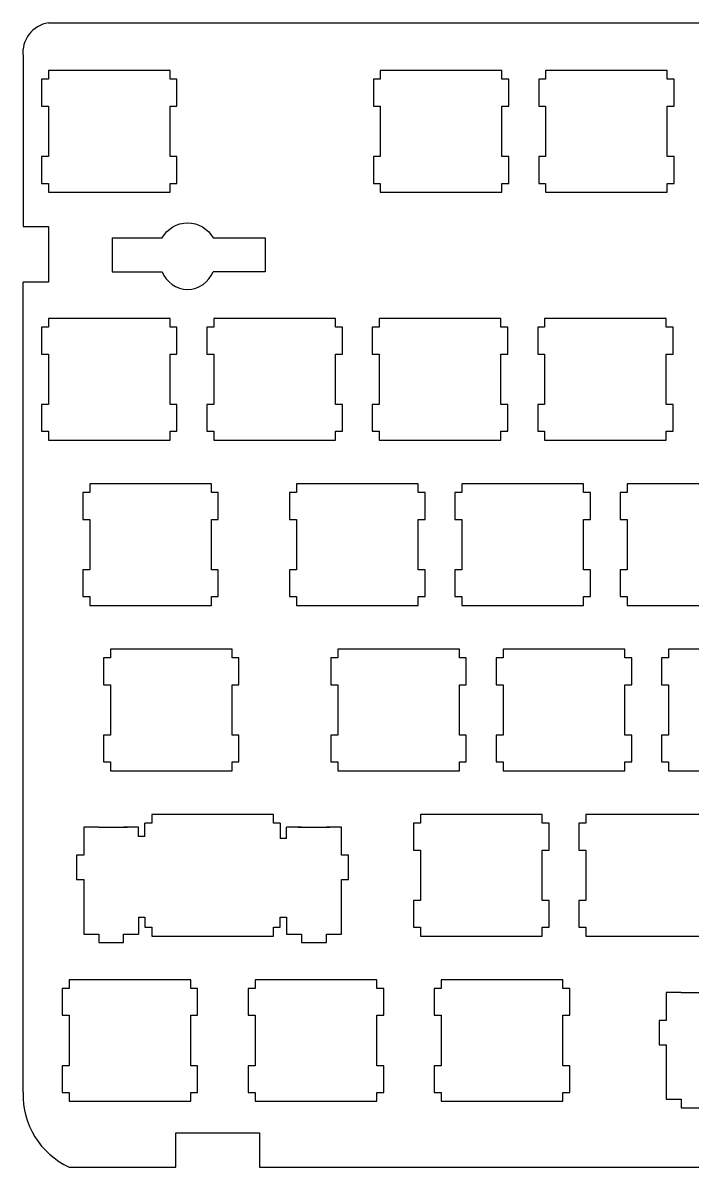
# Model space of a CAD drawing. Extents: x 5 to 378, y 165 to 379.
# Drawn here: x 4.5 to 81.6, y 164.7 to 296.6 of the extents above; entities that cross this region are included whole.
import ezdxf

# ---------------------------------------------------------------- set-up
doc = ezdxf.new("R2010")
doc.units = 0
doc.header["$MEASUREMENT"] = 0

msp = doc.modelspace()

# ---------------------------------------------------------------- linework, layer by layer
at = {"color": 0}
for p, q in [((7.49, 296.61), (373.91, 296.61)), ((7.49, 290.11), (6.69, 290.11)), ((6.69, 290.11), (6.69, 287.01)), ((7.49, 290.11), (6.69, 290.11)), ((6.69, 290.11), (6.69, 287.01)), ((7.49, 291.11), (7.49, 290.11)), ((21.49, 291.11), (7.49, 291.11)), ((7.49, 291.11), (7.49, 290.11)), ((21.49, 291.11), (7.49, 291.11)), ((21.49, 290.11), (21.49, 291.11)), ((21.49, 290.11), (21.49, 291.11)), ((22.29, 290.11), (21.49, 290.11)), ((22.29, 290.11), (21.49, 290.11)), ((22.29, 287.01), (22.29, 290.11)), ((22.29, 287.01), (22.29, 290.11)), ((45.71, 290.11), (44.92, 290.11)), ((44.92, 290.11), (44.92, 287.01)), ((45.71, 290.11), (44.92, 290.11)), ((44.92, 290.11), (44.92, 287.01)), ((45.71, 291.11), (45.71, 290.11)), ((59.72, 291.11), (45.71, 291.11)), ((45.71, 291.11), (45.71, 290.11)), ((59.72, 291.11), (45.71, 291.11)), ((59.72, 290.11), (59.72, 291.11)), ((59.72, 290.11), (59.72, 291.11)), ((60.51, 290.11), (59.72, 290.11)), ((60.51, 290.11), (59.72, 290.11)), ((60.51, 287.01), (60.51, 290.11)), ((60.51, 287.01), (60.51, 290.11)), ((64.76, 290.11), (63.97, 290.11)), ((63.97, 290.11), (63.97, 287.01)), ((64.76, 290.11), (63.97, 290.11)), ((63.97, 290.11), (63.97, 287.01)), ((64.76, 291.11), (64.76, 290.11)), ((78.77, 291.11), (64.76, 291.11)), ((64.76, 291.11), (64.76, 290.11)), ((78.77, 291.11), (64.76, 291.11)), ((78.77, 290.11), (78.77, 291.11)), ((78.77, 290.11), (78.77, 291.11)), ((79.56, 290.11), (78.77, 290.11)), ((79.56, 290.11), (78.77, 290.11)), ((79.56, 287.01), (79.56, 290.11)), ((79.56, 287.01), (79.56, 290.11)), ((6.69, 287.01), (7.49, 287.01)), ((6.69, 287.01), (7.49, 287.01)), ((7.49, 287.01), (7.49, 281.21)), ((7.49, 287.01), (7.49, 281.21)), ((21.49, 281.21), (21.49, 287.01)), ((21.49, 287.01), (22.29, 287.01)), ((21.49, 281.21), (21.49, 287.01)), ((21.49, 287.01), (22.29, 287.01)), ((44.92, 287.01), (45.71, 287.01)), ((44.92, 287.01), (45.71, 287.01)), ((45.71, 287.01), (45.71, 281.21)), ((45.71, 287.01), (45.71, 281.21)), ((59.72, 281.21), (59.72, 287.01)), ((59.72, 287.01), (60.51, 287.01)), ((59.72, 281.21), (59.72, 287.01)), ((59.72, 287.01), (60.51, 287.01)), ((63.97, 287.01), (64.76, 287.01)), ((63.97, 287.01), (64.76, 287.01)), ((64.76, 287.01), (64.76, 281.21)), ((64.76, 287.01), (64.76, 281.21)), ((78.77, 281.21), (78.77, 287.01)), ((78.77, 287.01), (79.56, 287.01)), ((78.77, 281.21), (78.77, 287.01)), ((78.77, 287.01), (79.56, 287.01)), ((7.49, 281.21), (6.69, 281.21)), ((6.69, 281.21), (6.69, 278.11)), ((7.49, 281.21), (6.69, 281.21)), ((6.69, 281.21), (6.69, 278.11)), ((22.29, 281.21), (21.49, 281.21)), ((22.29, 281.21), (21.49, 281.21)), ((22.29, 278.11), (22.29, 281.21)), ((22.29, 278.11), (22.29, 281.21)), ((45.71, 281.21), (44.92, 281.21)), ((44.92, 281.21), (44.92, 278.11)), ((45.71, 281.21), (44.92, 281.21)), ((44.92, 281.21), (44.92, 278.11)), ((60.51, 281.21), (59.72, 281.21)), ((60.51, 281.21), (59.72, 281.21)), ((60.51, 278.11), (60.51, 281.21)), ((60.51, 278.11), (60.51, 281.21)), ((64.76, 281.21), (63.97, 281.21)), ((63.97, 281.21), (63.97, 278.11)), ((64.76, 281.21), (63.97, 281.21)), ((63.97, 281.21), (63.97, 278.11)), ((79.56, 281.21), (78.77, 281.21)), ((79.56, 281.21), (78.77, 281.21)), ((79.56, 278.11), (79.56, 281.21)), ((79.56, 278.11), (79.56, 281.21)), ((6.69, 278.11), (7.49, 278.11)), ((6.69, 278.11), (7.49, 278.11)), ((7.49, 278.11), (7.49, 277.11)), ((7.49, 278.11), (7.49, 277.11)), ((7.49, 277.11), (21.49, 277.11)), ((7.49, 277.11), (21.49, 277.11)), ((21.49, 277.11), (21.49, 278.11)), ((21.49, 278.11), (22.29, 278.11)), ((21.49, 277.11), (21.49, 278.11)), ((21.49, 278.11), (22.29, 278.11)), ((44.92, 278.11), (45.71, 278.11)), ((44.92, 278.11), (45.71, 278.11)), ((45.71, 278.11), (45.71, 277.11)), ((45.71, 278.11), (45.71, 277.11)), ((45.71, 277.11), (59.72, 277.11)), ((45.71, 277.11), (59.72, 277.11)), ((59.72, 277.11), (59.72, 278.11)), ((59.72, 278.11), (60.51, 278.11)), ((59.72, 277.11), (59.72, 278.11)), ((59.72, 278.11), (60.51, 278.11)), ((63.97, 278.11), (64.76, 278.11)), ((63.97, 278.11), (64.76, 278.11)), ((64.76, 278.11), (64.76, 277.11)), ((64.76, 278.11), (64.76, 277.11)), ((64.76, 277.11), (78.77, 277.11)), ((64.76, 277.11), (78.77, 277.11)), ((78.77, 277.11), (78.77, 278.11)), ((78.77, 278.11), (79.56, 278.11)), ((78.77, 277.11), (78.77, 278.11)), ((78.77, 278.11), (79.56, 278.11)), ((4.56, 173.34), (4.56, 266.72)), ((7.49, 262.53), (7.49, 261.54)), ((21.49, 262.53), (7.49, 262.53)), ((7.49, 262.53), (7.49, 261.54)), ((21.49, 262.53), (7.49, 262.53)), ((21.49, 261.54), (21.49, 262.53)), ((21.49, 261.54), (21.49, 262.53)), ((26.54, 262.53), (26.54, 261.54)), ((40.54, 262.53), (26.54, 262.53)), ((26.54, 262.53), (26.54, 261.54)), ((40.54, 262.53), (26.54, 262.53)), ((40.54, 261.54), (40.54, 262.53)), ((40.54, 261.54), (40.54, 262.53)), ((45.59, 262.53), (45.59, 261.54)), ((59.59, 262.53), (45.59, 262.53)), ((45.59, 262.53), (45.59, 261.54)), ((59.59, 262.53), (45.59, 262.53)), ((59.59, 261.54), (59.59, 262.53)), ((59.59, 261.54), (59.59, 262.53)), ((64.64, 262.53), (64.64, 261.54)), ((78.64, 262.53), (64.64, 262.53)), ((64.64, 262.53), (64.64, 261.54)), ((78.64, 262.53), (64.64, 262.53)), ((78.64, 261.54), (78.64, 262.53)), ((78.64, 261.54), (78.64, 262.53)), ((7.49, 261.54), (6.69, 261.54)), ((6.69, 261.54), (6.69, 258.43)), ((7.49, 261.54), (6.69, 261.54)), ((6.69, 261.54), (6.69, 258.43)), ((22.29, 261.54), (21.49, 261.54)), ((22.29, 261.54), (21.49, 261.54)), ((22.29, 258.43), (22.29, 261.54)), ((22.29, 258.43), (22.29, 261.54)), ((26.54, 261.54), (25.74, 261.54)), ((25.74, 261.54), (25.74, 258.43)), ((26.54, 261.54), (25.74, 261.54)), ((25.74, 261.54), (25.74, 258.43)), ((41.34, 261.54), (40.54, 261.54)), ((41.34, 261.54), (40.54, 261.54)), ((41.34, 258.43), (41.34, 261.54)), ((41.34, 258.43), (41.34, 261.54)), ((45.59, 261.54), (44.79, 261.54)), ((44.79, 261.54), (44.79, 258.43)), ((45.59, 261.54), (44.79, 261.54)), ((44.79, 261.54), (44.79, 258.43)), ((60.39, 261.54), (59.59, 261.54)), ((60.39, 261.54), (59.59, 261.54)), ((60.39, 258.43), (60.39, 261.54)), ((60.39, 258.43), (60.39, 261.54)), ((64.64, 261.54), (63.84, 261.54)), ((63.84, 261.54), (63.84, 258.43)), ((64.64, 261.54), (63.84, 261.54)), ((63.84, 261.54), (63.84, 258.43)), ((79.44, 261.54), (78.64, 261.54)), ((79.44, 261.54), (78.64, 261.54)), ((79.44, 258.43), (79.44, 261.54)), ((79.44, 258.43), (79.44, 261.54)), ((6.69, 258.43), (7.49, 258.43)), ((6.69, 258.43), (7.49, 258.43)), ((7.49, 258.43), (7.49, 252.63)), ((7.49, 258.43), (7.49, 252.63)), ((21.49, 252.63), (21.49, 258.43)), ((21.49, 258.43), (22.29, 258.43)), ((21.49, 252.63), (21.49, 258.43)), ((21.49, 258.43), (22.29, 258.43)), ((25.74, 258.43), (26.54, 258.43)), ((25.74, 258.43), (26.54, 258.43)), ((26.54, 258.43), (26.54, 252.63)), ((26.54, 258.43), (26.54, 252.63)), ((40.54, 252.63), (40.54, 258.43)), ((40.54, 258.43), (41.34, 258.43)), ((40.54, 252.63), (40.54, 258.43)), ((40.54, 258.43), (41.34, 258.43)), ((44.79, 258.43), (45.59, 258.43)), ((44.79, 258.43), (45.59, 258.43)), ((45.59, 258.43), (45.59, 252.63)), ((45.59, 258.43), (45.59, 252.63)), ((59.59, 252.63), (59.59, 258.43)), ((59.59, 258.43), (60.39, 258.43)), ((59.59, 252.63), (59.59, 258.43)), ((59.59, 258.43), (60.39, 258.43)), ((63.84, 258.43), (64.64, 258.43)), ((63.84, 258.43), (64.64, 258.43)), ((64.64, 258.43), (64.64, 252.63)), ((64.64, 258.43), (64.64, 252.63)), ((78.64, 252.63), (78.64, 258.43)), ((78.64, 258.43), (79.44, 258.43)), ((78.64, 252.63), (78.64, 258.43)), ((78.64, 258.43), (79.44, 258.43)), ((7.49, 252.63), (6.69, 252.63)), ((6.69, 252.63), (6.69, 249.54)), ((7.49, 252.63), (6.69, 252.63)), ((6.69, 252.63), (6.69, 249.54)), ((22.29, 252.63), (21.49, 252.63)), ((22.29, 252.63), (21.49, 252.63)), ((22.29, 249.54), (22.29, 252.63)), ((22.29, 249.54), (22.29, 252.63)), ((26.54, 252.63), (25.74, 252.63)), ((25.74, 252.63), (25.74, 249.54)), ((26.54, 252.63), (25.74, 252.63)), ((25.74, 252.63), (25.74, 249.54)), ((41.34, 252.63), (40.54, 252.63)), ((41.34, 252.63), (40.54, 252.63)), ((41.34, 249.54), (41.34, 252.63)), ((41.34, 249.54), (41.34, 252.63)), ((45.59, 252.63), (44.79, 252.63)), ((44.79, 252.63), (44.79, 249.54)), ((45.59, 252.63), (44.79, 252.63)), ((44.79, 252.63), (44.79, 249.54)), ((60.39, 252.63), (59.59, 252.63)), ((60.39, 252.63), (59.59, 252.63)), ((60.39, 249.54), (60.39, 252.63)), ((60.39, 249.54), (60.39, 252.63)), ((64.64, 252.63), (63.84, 252.63)), ((63.84, 252.63), (63.84, 249.54)), ((64.64, 252.63), (63.84, 252.63)), ((63.84, 252.63), (63.84, 249.54)), ((79.44, 252.63), (78.64, 252.63)), ((79.44, 252.63), (78.64, 252.63)), ((79.44, 249.54), (79.44, 252.63)), ((79.44, 249.54), (79.44, 252.63)), ((6.69, 249.54), (7.49, 249.54)), ((6.69, 249.54), (7.49, 249.54)), ((7.49, 249.54), (7.49, 248.53)), ((7.49, 249.54), (7.49, 248.53)), ((21.49, 248.53), (21.49, 249.54)), ((21.49, 249.54), (22.29, 249.54)), ((21.49, 248.53), (21.49, 249.54)), ((21.49, 249.54), (22.29, 249.54)), ((25.74, 249.54), (26.54, 249.54)), ((25.74, 249.54), (26.54, 249.54)), ((26.54, 249.54), (26.54, 248.53)), ((26.54, 249.54), (26.54, 248.53)), ((40.54, 248.53), (40.54, 249.54)), ((40.54, 249.54), (41.34, 249.54)), ((40.54, 248.53), (40.54, 249.54)), ((40.54, 249.54), (41.34, 249.54)), ((44.79, 249.54), (45.59, 249.54)), ((44.79, 249.54), (45.59, 249.54)), ((45.59, 249.54), (45.59, 248.53)), ((45.59, 249.54), (45.59, 248.53)), ((59.59, 248.53), (59.59, 249.54)), ((59.59, 249.54), (60.39, 249.54)), ((59.59, 248.53), (59.59, 249.54)), ((59.59, 249.54), (60.39, 249.54)), ((63.84, 249.54), (64.64, 249.54)), ((63.84, 249.54), (64.64, 249.54)), ((64.64, 249.54), (64.64, 248.53)), ((64.64, 249.54), (64.64, 248.53)), ((78.64, 248.53), (78.64, 249.54)), ((78.64, 249.54), (79.44, 249.54)), ((78.64, 248.53), (78.64, 249.54)), ((78.64, 249.54), (79.44, 249.54)), ((7.49, 248.53), (21.49, 248.53)), ((7.49, 248.53), (21.49, 248.53)), ((26.54, 248.53), (40.54, 248.53)), ((26.54, 248.53), (40.54, 248.53)), ((45.59, 248.53), (59.59, 248.53)), ((45.59, 248.53), (59.59, 248.53)), ((64.64, 248.53), (78.64, 248.53)), ((64.64, 248.53), (78.64, 248.53)), ((12.25, 243.48), (12.25, 242.49)), ((26.25, 243.48), (12.25, 243.48)), ((12.25, 243.48), (12.25, 242.49)), ((26.25, 243.48), (12.25, 243.48)), ((26.25, 242.49), (26.25, 243.48)), ((26.25, 242.49), (26.25, 243.48)), ((36.06, 243.48), (36.06, 242.49)), ((50.06, 243.48), (36.06, 243.48)), ((36.06, 243.48), (36.06, 242.49)), ((50.06, 243.48), (36.06, 243.48)), ((50.06, 242.49), (50.06, 243.48)), ((50.06, 242.49), (50.06, 243.48)), ((55.11, 243.48), (55.11, 242.49)), ((69.11, 243.48), (55.11, 243.48)), ((55.11, 243.48), (55.11, 242.49)), ((69.11, 243.48), (55.11, 243.48)), ((69.11, 242.49), (69.11, 243.48)), ((69.11, 242.49), (69.11, 243.48)), ((74.16, 243.48), (74.16, 242.49)), ((88.16, 243.48), (74.16, 243.48)), ((74.16, 243.48), (74.16, 242.49)), ((88.16, 243.48), (74.16, 243.48)), ((12.25, 242.49), (11.45, 242.49)), ((11.45, 242.49), (11.45, 239.38)), ((12.25, 242.49), (11.45, 242.49)), ((11.45, 242.49), (11.45, 239.38)), ((27.05, 242.49), (26.25, 242.49)), ((27.05, 242.49), (26.25, 242.49)), ((27.05, 239.38), (27.05, 242.49)), ((27.05, 239.38), (27.05, 242.49)), ((36.06, 242.49), (35.26, 242.49)), ((35.26, 242.49), (35.26, 239.38)), ((36.06, 242.49), (35.26, 242.49)), ((35.26, 242.49), (35.26, 239.38)), ((50.86, 242.49), (50.06, 242.49)), ((50.86, 242.49), (50.06, 242.49)), ((50.86, 239.38), (50.86, 242.49)), ((50.86, 239.38), (50.86, 242.49)), ((55.11, 242.49), (54.31, 242.49)), ((54.31, 242.49), (54.31, 239.38)), ((55.11, 242.49), (54.31, 242.49)), ((54.31, 242.49), (54.31, 239.38)), ((69.91, 242.49), (69.11, 242.49)), ((69.91, 242.49), (69.11, 242.49)), ((69.91, 239.38), (69.91, 242.49)), ((69.91, 239.38), (69.91, 242.49)), ((74.16, 242.49), (73.36, 242.49)), ((73.36, 242.49), (73.36, 239.38)), ((74.16, 242.49), (73.36, 242.49)), ((73.36, 242.49), (73.36, 239.38)), ((11.45, 239.38), (12.25, 239.38)), ((11.45, 239.38), (12.25, 239.38)), ((12.25, 239.38), (12.25, 233.59)), ((12.25, 239.38), (12.25, 233.59)), ((26.25, 233.59), (26.25, 239.38)), ((26.25, 239.38), (27.05, 239.38)), ((26.25, 233.59), (26.25, 239.38)), ((26.25, 239.38), (27.05, 239.38)), ((35.26, 239.38), (36.06, 239.38)), ((35.26, 239.38), (36.06, 239.38)), ((36.06, 239.38), (36.06, 233.59)), ((36.06, 239.38), (36.06, 233.59)), ((50.06, 233.59), (50.06, 239.38)), ((50.06, 239.38), (50.86, 239.38)), ((50.06, 233.59), (50.06, 239.38)), ((50.06, 239.38), (50.86, 239.38)), ((54.31, 239.38), (55.11, 239.38)), ((54.31, 239.38), (55.11, 239.38)), ((55.11, 239.38), (55.11, 233.59)), ((55.11, 239.38), (55.11, 233.59)), ((69.11, 233.59), (69.11, 239.38)), ((69.11, 239.38), (69.91, 239.38)), ((69.11, 233.59), (69.11, 239.38)), ((69.11, 239.38), (69.91, 239.38)), ((73.36, 239.38), (74.16, 239.38)), ((73.36, 239.38), (74.16, 239.38)), ((74.16, 239.38), (74.16, 233.59)), ((74.16, 239.38), (74.16, 233.59)), ((12.25, 233.59), (11.45, 233.59)), ((11.45, 233.59), (11.45, 230.49)), ((12.25, 233.59), (11.45, 233.59)), ((11.45, 233.59), (11.45, 230.49)), ((27.05, 233.59), (26.25, 233.59)), ((27.05, 233.59), (26.25, 233.59)), ((27.05, 230.49), (27.05, 233.59)), ((27.05, 230.49), (27.05, 233.59)), ((36.06, 233.59), (35.26, 233.59)), ((35.26, 233.59), (35.26, 230.49)), ((36.06, 233.59), (35.26, 233.59)), ((35.26, 233.59), (35.26, 230.49)), ((50.86, 233.59), (50.06, 233.59)), ((50.86, 233.59), (50.06, 233.59)), ((50.86, 230.49), (50.86, 233.59)), ((50.86, 230.49), (50.86, 233.59)), ((55.11, 233.59), (54.31, 233.59)), ((54.31, 233.59), (54.31, 230.49)), ((55.11, 233.59), (54.31, 233.59)), ((54.31, 233.59), (54.31, 230.49)), ((69.91, 233.59), (69.11, 233.59)), ((69.91, 233.59), (69.11, 233.59)), ((69.91, 230.49), (69.91, 233.59)), ((69.91, 230.49), (69.91, 233.59)), ((74.16, 233.59), (73.36, 233.59)), ((73.36, 233.59), (73.36, 230.49)), ((74.16, 233.59), (73.36, 233.59)), ((73.36, 233.59), (73.36, 230.49)), ((11.45, 230.49), (12.25, 230.49)), ((11.45, 230.49), (12.25, 230.49)), ((12.25, 230.49), (12.25, 229.48)), ((12.25, 230.49), (12.25, 229.48)), ((12.25, 229.48), (26.25, 229.48)), ((12.25, 229.48), (26.25, 229.48)), ((26.25, 229.48), (26.25, 230.49)), ((26.25, 230.49), (27.05, 230.49)), ((26.25, 229.48), (26.25, 230.49)), ((26.25, 230.49), (27.05, 230.49)), ((35.26, 230.49), (36.06, 230.49)), ((35.26, 230.49), (36.06, 230.49)), ((36.06, 230.49), (36.06, 229.48)), ((36.06, 230.49), (36.06, 229.48)), ((36.06, 229.48), (50.06, 229.48)), ((36.06, 229.48), (50.06, 229.48)), ((50.06, 229.48), (50.06, 230.49)), ((50.06, 230.49), (50.86, 230.49)), ((50.06, 229.48), (50.06, 230.49)), ((50.06, 230.49), (50.86, 230.49)), ((54.31, 230.49), (55.11, 230.49)), ((54.31, 230.49), (55.11, 230.49)), ((55.11, 230.49), (55.11, 229.48)), ((55.11, 230.49), (55.11, 229.48)), ((55.11, 229.48), (69.11, 229.48)), ((55.11, 229.48), (69.11, 229.48)), ((69.11, 229.48), (69.11, 230.49)), ((69.11, 230.49), (69.91, 230.49)), ((69.11, 229.48), (69.11, 230.49)), ((69.11, 230.49), (69.91, 230.49)), ((73.36, 230.49), (74.16, 230.49)), ((73.36, 230.49), (74.16, 230.49)), ((74.16, 230.49), (74.16, 229.48)), ((74.16, 230.49), (74.16, 229.48)), ((74.16, 229.48), (88.16, 229.48)), ((74.16, 229.48), (88.16, 229.48)), ((14.63, 224.43), (14.63, 223.44)), ((28.63, 224.43), (14.63, 224.43)), ((14.63, 224.43), (14.63, 223.44)), ((28.63, 224.43), (14.63, 224.43)), ((28.63, 223.44), (28.63, 224.43)), ((28.63, 223.44), (28.63, 224.43)), ((40.82, 224.43), (40.82, 223.44)), ((54.82, 224.43), (40.82, 224.43)), ((40.82, 224.43), (40.82, 223.44)), ((54.82, 224.43), (40.82, 224.43)), ((54.82, 223.44), (54.82, 224.43)), ((54.82, 223.44), (54.82, 224.43)), ((59.87, 224.43), (59.87, 223.44)), ((73.87, 224.43), (59.87, 224.43)), ((59.87, 224.43), (59.87, 223.44)), ((73.87, 224.43), (59.87, 224.43)), ((73.87, 223.44), (73.87, 224.43)), ((73.87, 223.44), (73.87, 224.43)), ((78.92, 224.43), (78.92, 223.44)), ((92.92, 224.43), (78.92, 224.43)), ((78.92, 224.43), (78.92, 223.44)), ((92.92, 224.43), (78.92, 224.43)), ((14.63, 223.44), (13.83, 223.44)), ((13.83, 223.44), (13.83, 220.33)), ((14.63, 223.44), (13.83, 223.44)), ((13.83, 223.44), (13.83, 220.33)), ((29.43, 223.44), (28.63, 223.44)), ((29.43, 223.44), (28.63, 223.44)), ((29.43, 220.33), (29.43, 223.44)), ((29.43, 220.33), (29.43, 223.44)), ((40.82, 223.44), (40.02, 223.44)), ((40.02, 223.44), (40.02, 220.33)), ((40.82, 223.44), (40.02, 223.44)), ((40.02, 223.44), (40.02, 220.33)), ((55.62, 223.44), (54.82, 223.44)), ((55.62, 223.44), (54.82, 223.44)), ((55.62, 220.33), (55.62, 223.44)), ((55.62, 220.33), (55.62, 223.44)), ((59.87, 223.44), (59.07, 223.44)), ((59.07, 223.44), (59.07, 220.33)), ((59.87, 223.44), (59.07, 223.44)), ((59.07, 223.44), (59.07, 220.33)), ((74.67, 223.44), (73.87, 223.44)), ((74.67, 223.44), (73.87, 223.44)), ((74.67, 220.33), (74.67, 223.44)), ((74.67, 220.33), (74.67, 223.44)), ((78.92, 223.44), (78.12, 223.44)), ((78.12, 223.44), (78.12, 220.33)), ((78.92, 223.44), (78.12, 223.44)), ((78.12, 223.44), (78.12, 220.33)), ((13.83, 220.33), (14.63, 220.33)), ((13.83, 220.33), (14.63, 220.33)), ((14.63, 220.33), (14.63, 214.53)), ((14.63, 220.33), (14.63, 214.53)), ((28.63, 214.53), (28.63, 220.33)), ((28.63, 220.33), (29.43, 220.33)), ((28.63, 214.53), (28.63, 220.33)), ((28.63, 220.33), (29.43, 220.33)), ((40.02, 220.33), (40.82, 220.33)), ((40.02, 220.33), (40.82, 220.33)), ((40.82, 220.33), (40.82, 214.53)), ((40.82, 220.33), (40.82, 214.53)), ((54.82, 214.53), (54.82, 220.33)), ((54.82, 220.33), (55.62, 220.33)), ((54.82, 214.53), (54.82, 220.33)), ((54.82, 220.33), (55.62, 220.33)), ((59.07, 220.33), (59.87, 220.33)), ((59.07, 220.33), (59.87, 220.33)), ((59.87, 220.33), (59.87, 214.53)), ((59.87, 220.33), (59.87, 214.53)), ((73.87, 214.53), (73.87, 220.33)), ((73.87, 220.33), (74.67, 220.33)), ((73.87, 214.53), (73.87, 220.33)), ((73.87, 220.33), (74.67, 220.33)), ((78.12, 220.33), (78.92, 220.33)), ((78.12, 220.33), (78.92, 220.33)), ((78.92, 220.33), (78.92, 214.53)), ((78.92, 220.33), (78.92, 214.53)), ((14.63, 214.53), (13.83, 214.53)), ((13.83, 214.53), (13.83, 211.44)), ((14.63, 214.53), (13.83, 214.53)), ((13.83, 214.53), (13.83, 211.44)), ((29.43, 214.53), (28.63, 214.53)), ((29.43, 214.53), (28.63, 214.53)), ((29.43, 211.44), (29.43, 214.53)), ((29.43, 211.44), (29.43, 214.53)), ((40.82, 214.53), (40.02, 214.53)), ((40.02, 214.53), (40.02, 211.44)), ((40.82, 214.53), (40.02, 214.53)), ((40.02, 214.53), (40.02, 211.44)), ((55.62, 214.53), (54.82, 214.53)), ((55.62, 214.53), (54.82, 214.53)), ((55.62, 211.44), (55.62, 214.53)), ((55.62, 211.44), (55.62, 214.53)), ((59.87, 214.53), (59.07, 214.53)), ((59.07, 214.53), (59.07, 211.44)), ((59.87, 214.53), (59.07, 214.53)), ((59.07, 214.53), (59.07, 211.44)), ((74.67, 214.53), (73.87, 214.53)), ((74.67, 214.53), (73.87, 214.53)), ((74.67, 211.44), (74.67, 214.53)), ((74.67, 211.44), (74.67, 214.53)), ((78.92, 214.53), (78.12, 214.53)), ((78.12, 214.53), (78.12, 211.44)), ((78.92, 214.53), (78.12, 214.53)), ((78.12, 214.53), (78.12, 211.44)), ((13.83, 211.44), (14.63, 211.44)), ((13.83, 211.44), (14.63, 211.44)), ((14.63, 211.44), (14.63, 210.43)), ((14.63, 211.44), (14.63, 210.43)), ((28.63, 210.43), (28.63, 211.44)), ((28.63, 211.44), (29.43, 211.44)), ((28.63, 210.43), (28.63, 211.44)), ((28.63, 211.44), (29.43, 211.44)), ((40.02, 211.44), (40.82, 211.44)), ((40.02, 211.44), (40.82, 211.44)), ((40.82, 211.44), (40.82, 210.43)), ((40.82, 211.44), (40.82, 210.43)), ((54.82, 210.43), (54.82, 211.44)), ((54.82, 211.44), (55.62, 211.44)), ((54.82, 210.43), (54.82, 211.44)), ((54.82, 211.44), (55.62, 211.44)), ((59.07, 211.44), (59.87, 211.44)), ((59.07, 211.44), (59.87, 211.44)), ((59.87, 211.44), (59.87, 210.43)), ((59.87, 211.44), (59.87, 210.43)), ((73.87, 210.43), (73.87, 211.44)), ((73.87, 211.44), (74.67, 211.44)), ((73.87, 210.43), (73.87, 211.44)), ((73.87, 211.44), (74.67, 211.44)), ((78.12, 211.44), (78.92, 211.44)), ((78.12, 211.44), (78.92, 211.44)), ((78.92, 211.44), (78.92, 210.43)), ((78.92, 211.44), (78.92, 210.43)), ((14.63, 210.43), (28.63, 210.43)), ((14.63, 210.43), (28.63, 210.43)), ((40.82, 210.43), (54.82, 210.43)), ((40.82, 210.43), (54.82, 210.43)), ((59.87, 210.43), (73.87, 210.43)), ((59.87, 210.43), (73.87, 210.43)), ((78.92, 210.43), (92.92, 210.43)), ((78.92, 210.43), (92.92, 210.43)), ((19.39, 204.39), (18.59, 204.39)), ((19.39, 205.38), (19.39, 204.39)), ((19.39, 205.38), (19.39, 204.39)), ((33.39, 205.38), (19.39, 205.38)), ((33.39, 204.39), (33.39, 205.38)), ((33.39, 204.39), (33.39, 205.38)), ((34.19, 204.39), (33.39, 204.39)), ((34.19, 204.39), (33.39, 204.39)), ((50.35, 204.39), (49.55, 204.39)), ((49.55, 204.39), (49.55, 201.29)), ((50.35, 204.39), (49.55, 204.39)), ((49.55, 204.39), (49.55, 201.29)), ((50.35, 205.38), (50.35, 204.39)), ((64.35, 205.38), (50.35, 205.38)), ((50.35, 205.38), (50.35, 204.39)), ((64.35, 205.38), (50.35, 205.38)), ((64.35, 204.39), (64.35, 205.38)), ((64.35, 204.39), (64.35, 205.38)), ((65.15, 204.39), (64.35, 204.39)), ((65.15, 204.39), (64.35, 204.39)), ((65.15, 201.29), (65.15, 204.39)), ((65.15, 201.29), (65.15, 204.39)), ((69.4, 204.39), (68.6, 204.39)), ((68.6, 204.39), (68.6, 201.29)), ((69.4, 204.39), (68.6, 204.39)), ((68.6, 204.39), (68.6, 201.29)), ((69.4, 205.38), (69.4, 204.39)), ((83.4, 205.38), (69.4, 205.38)), ((69.4, 205.38), (69.4, 204.39)), ((83.4, 205.38), (69.4, 205.38)), ((13.27, 203.92), (11.55, 203.92)), ((11.55, 203.92), (11.55, 200.69)), ((13.27, 203.92), (11.55, 203.92)), ((11.55, 203.92), (11.55, 200.69)), ((17.87, 203.92), (16.14, 203.92)), ((36.64, 203.92), (34.92, 203.92)), ((36.64, 203.92), (34.92, 203.92)), ((41.24, 203.92), (39.51, 203.92)), ((41.24, 203.92), (39.51, 203.92)), ((41.24, 200.69), (41.24, 203.92)), ((41.24, 200.69), (41.24, 203.92)), ((11.55, 200.69), (10.72, 200.69)), ((10.72, 200.69), (10.72, 197.88)), ((11.55, 200.69), (10.72, 200.69)), ((10.72, 200.69), (10.72, 197.89)), ((42.06, 200.69), (41.24, 200.69)), ((42.06, 200.69), (41.24, 200.69)), ((42.06, 197.88), (42.06, 200.69)), ((42.06, 197.89), (42.06, 200.69)), ((49.55, 201.29), (50.35, 201.29)), ((49.55, 201.29), (50.35, 201.29)), ((50.35, 201.29), (50.35, 195.48)), ((50.35, 201.29), (50.35, 195.48)), ((64.35, 195.48), (64.35, 201.29)), ((64.35, 201.29), (65.15, 201.29)), ((64.35, 195.48), (64.35, 201.29)), ((64.35, 201.29), (65.15, 201.29)), ((68.6, 201.29), (69.4, 201.29)), ((68.6, 201.29), (69.4, 201.29)), ((69.4, 201.29), (69.4, 195.48)), ((69.4, 201.29), (69.4, 195.48)), ((10.72, 197.89), (11.55, 197.89)), ((10.72, 197.88), (11.55, 197.88)), ((11.55, 197.89), (11.55, 191.61)), ((11.55, 197.88), (11.55, 191.61)), ((41.24, 191.61), (41.24, 197.89)), ((41.24, 197.89), (42.06, 197.89)), ((41.24, 191.61), (41.24, 197.88)), ((41.24, 197.88), (42.06, 197.88)), ((50.35, 195.48), (49.55, 195.48)), ((49.55, 195.48), (49.55, 192.39)), ((50.35, 195.48), (49.55, 195.48)), ((49.55, 195.48), (49.55, 192.39)), ((65.15, 195.48), (64.35, 195.48)), ((65.15, 195.48), (64.35, 195.48)), ((65.15, 192.39), (65.15, 195.48)), ((65.15, 192.39), (65.15, 195.48)), ((69.4, 195.48), (68.6, 195.48)), ((68.6, 195.48), (68.6, 192.39)), ((69.4, 195.48), (68.6, 195.48)), ((68.6, 195.48), (68.6, 192.39)), ((11.55, 191.61), (13.27, 191.61)), ((11.55, 191.61), (13.27, 191.61)), ((13.27, 191.61), (13.27, 190.64)), ((13.27, 191.61), (13.27, 190.64)), ((16.14, 190.64), (16.14, 191.61)), ((16.14, 191.61), (17.87, 191.61)), ((18.59, 192.39), (19.39, 192.39)), ((19.39, 192.39), (19.39, 191.38)), ((19.39, 191.38), (33.39, 191.38)), ((19.39, 191.38), (33.39, 191.38)), ((34.92, 191.61), (36.64, 191.61)), ((34.92, 191.61), (36.64, 191.61)), ((36.64, 191.61), (36.64, 190.64)), ((36.64, 191.61), (36.64, 190.64)), ((39.51, 190.64), (39.51, 191.61)), ((39.51, 191.61), (41.24, 191.61)), ((49.55, 192.39), (50.35, 192.39)), ((49.55, 192.39), (50.35, 192.39)), ((50.35, 192.39), (50.35, 191.38)), ((50.35, 192.39), (50.35, 191.38)), ((50.35, 191.38), (64.35, 191.38)), ((50.35, 191.38), (64.35, 191.38)), ((64.35, 191.38), (64.35, 192.39)), ((64.35, 192.39), (65.15, 192.39)), ((64.35, 191.38), (64.35, 192.39)), ((64.35, 192.39), (65.15, 192.39)), ((68.6, 192.39), (69.4, 192.39)), ((68.6, 192.39), (69.4, 192.39)), ((69.4, 192.39), (69.4, 191.38)), ((69.4, 192.39), (69.4, 191.38)), ((69.4, 191.38), (83.4, 191.38)), ((69.4, 191.38), (83.4, 191.38)), ((13.27, 190.64), (16.14, 190.64)), ((36.64, 190.64), (39.51, 190.64)), ((9.87, 186.33), (9.87, 185.34)), ((23.87, 186.33), (9.87, 186.33)), ((9.87, 186.33), (9.87, 185.34)), ((23.87, 186.33), (9.87, 186.33)), ((23.87, 185.34), (23.87, 186.33)), ((23.87, 185.34), (23.87, 186.33)), ((31.3, 186.33), (31.3, 185.34)), ((45.3, 186.33), (31.3, 186.33)), ((31.3, 186.33), (31.3, 185.34)), ((45.3, 186.33), (31.3, 186.33)), ((45.3, 185.34), (45.3, 186.33)), ((45.3, 185.34), (45.3, 186.33)), ((52.73, 186.33), (52.73, 185.34)), ((66.73, 186.33), (52.73, 186.33)), ((52.73, 186.33), (52.73, 185.34)), ((66.73, 186.33), (52.73, 186.33)), ((66.73, 185.34), (66.73, 186.33)), ((66.73, 185.34), (66.73, 186.33)), ((9.87, 185.34), (9.07, 185.34)), ((9.07, 185.34), (9.07, 182.24)), ((9.87, 185.34), (9.07, 185.34)), ((9.07, 185.34), (9.07, 182.24)), ((24.67, 185.34), (23.87, 185.34)), ((24.67, 185.34), (23.87, 185.34)), ((24.67, 182.24), (24.67, 185.34)), ((24.67, 182.24), (24.67, 185.34)), ((31.3, 185.34), (30.5, 185.34)), ((30.5, 185.34), (30.5, 182.24)), ((31.3, 185.34), (30.5, 185.34)), ((30.5, 185.34), (30.5, 182.24)), ((46.1, 185.34), (45.3, 185.34)), ((46.1, 185.34), (45.3, 185.34)), ((46.1, 182.24), (46.1, 185.34)), ((46.1, 182.24), (46.1, 185.34)), ((52.73, 185.34), (51.93, 185.34)), ((51.93, 185.34), (51.93, 182.24)), ((52.73, 185.34), (51.93, 185.34)), ((51.93, 185.34), (51.93, 182.24)), ((67.53, 185.34), (66.73, 185.34)), ((67.53, 185.34), (66.73, 185.34)), ((67.53, 182.24), (67.53, 185.34)), ((67.53, 182.24), (67.53, 185.34)), ((80.37, 184.87), (78.65, 184.87)), ((78.65, 184.87), (78.65, 181.64)), ((9.07, 182.24), (9.87, 182.24)), ((9.07, 182.24), (9.87, 182.24)), ((9.87, 182.24), (9.87, 176.43)), ((9.87, 182.24), (9.87, 176.43)), ((23.87, 176.43), (23.87, 182.24)), ((23.87, 182.24), (24.67, 182.24)), ((23.87, 176.43), (23.87, 182.24)), ((23.87, 182.24), (24.67, 182.24)), ((30.5, 182.24), (31.3, 182.24)), ((30.5, 182.24), (31.3, 182.24)), ((31.3, 182.24), (31.3, 176.43)), ((31.3, 182.24), (31.3, 176.43)), ((45.3, 176.43), (45.3, 182.24)), ((45.3, 182.24), (46.1, 182.24)), ((45.3, 176.43), (45.3, 182.24)), ((45.3, 182.24), (46.1, 182.24)), ((51.93, 182.24), (52.73, 182.24)), ((51.93, 182.24), (52.73, 182.24)), ((52.73, 182.24), (52.73, 176.43)), ((52.73, 182.24), (52.73, 176.43)), ((66.73, 176.43), (66.73, 182.24)), ((66.73, 182.24), (67.53, 182.24)), ((66.73, 176.43), (66.73, 182.24)), ((66.73, 182.24), (67.53, 182.24)), ((78.65, 181.64), (77.82, 181.64)), ((77.82, 181.64), (77.82, 178.83)), ((77.82, 178.83), (78.65, 178.83)), ((78.65, 178.83), (78.65, 172.57)), ((9.87, 176.43), (9.07, 176.43)), ((9.07, 176.43), (9.07, 173.34)), ((9.87, 176.43), (9.07, 176.43)), ((9.07, 176.43), (9.07, 173.34)), ((24.67, 176.43), (23.87, 176.43)), ((24.67, 176.43), (23.87, 176.43)), ((24.67, 173.34), (24.67, 176.43)), ((24.67, 173.34), (24.67, 176.43)), ((31.3, 176.43), (30.5, 176.43)), ((30.5, 176.43), (30.5, 173.34)), ((31.3, 176.43), (30.5, 176.43)), ((30.5, 176.43), (30.5, 173.34)), ((46.1, 176.43), (45.3, 176.43)), ((46.1, 176.43), (45.3, 176.43)), ((46.1, 173.34), (46.1, 176.43)), ((46.1, 173.34), (46.1, 176.43)), ((52.73, 176.43), (51.93, 176.43)), ((51.93, 176.43), (51.93, 173.34)), ((52.73, 176.43), (51.93, 176.43)), ((51.93, 176.43), (51.93, 173.34)), ((67.53, 176.43), (66.73, 176.43)), ((67.53, 176.43), (66.73, 176.43)), ((67.53, 173.34), (67.53, 176.43)), ((67.53, 173.34), (67.53, 176.43)), ((9.07, 173.34), (9.87, 173.34)), ((9.07, 173.34), (9.87, 173.34)), ((9.87, 173.34), (9.87, 172.33)), ((9.87, 173.34), (9.87, 172.33)), ((23.87, 172.33), (23.87, 173.34)), ((23.87, 173.34), (24.67, 173.34)), ((23.87, 172.33), (23.87, 173.34)), ((23.87, 173.34), (24.67, 173.34)), ((30.5, 173.34), (31.3, 173.34)), ((30.5, 173.34), (31.3, 173.34)), ((31.3, 173.34), (31.3, 172.33)), ((31.3, 173.34), (31.3, 172.33)), ((45.3, 172.33), (45.3, 173.34)), ((45.3, 173.34), (46.1, 173.34)), ((45.3, 172.33), (45.3, 173.34)), ((45.3, 173.34), (46.1, 173.34)), ((51.93, 173.34), (52.73, 173.34)), ((51.93, 173.34), (52.73, 173.34)), ((52.73, 173.34), (52.73, 172.33)), ((52.73, 173.34), (52.73, 172.33)), ((66.73, 172.33), (66.73, 173.34)), ((66.73, 173.34), (67.53, 173.34)), ((66.73, 172.33), (66.73, 173.34)), ((66.73, 173.34), (67.53, 173.34)), ((9.87, 172.33), (23.87, 172.33)), ((9.87, 172.33), (23.87, 172.33)), ((31.3, 172.33), (45.3, 172.33)), ((31.3, 172.33), (45.3, 172.33)), ((52.73, 172.33), (66.73, 172.33)), ((52.73, 172.33), (66.73, 172.33)), ((78.65, 172.57), (80.37, 172.57)), ((80.37, 172.57), (80.37, 171.59)), ((80.37, 171.59), (83.24, 171.59))]:
    msp.add_line(p, q, dxfattribs=at)
at = {"linetype": 'Continuous'}
for p, q in [((4.56, 292.78), (4.56, 290.11)), ((4.56, 290.11), (4.56, 278.11)), ((4.56, 278.11), (4.56, 273.15)), ((4.56, 273.15), (7.49, 273.15)), ((7.49, 273.15), (7.49, 267.93)), ((7.49, 271.82), (7.49, 267.93)), ((14.84, 271.82), (14.84, 267.93)), ((14.84, 271.82), (20.59, 271.82)), ((26.44, 271.82), (32.45, 271.82)), ((26.44, 271.82), (26.44, 271.82)), ((32.45, 271.82), (32.45, 267.93)), ((7.49, 267.93), (7.49, 266.72)), ((14.84, 267.93), (20.59, 267.93)), ((32.45, 267.93), (26.44, 267.93)), ((7.49, 266.72), (4.56, 266.72)), ((18.59, 202.84), (18.59, 204.39)), ((34.19, 204.39), (34.19, 202.6)), ((13.27, 203.92), (16.57, 203.92)), ((13.27, 203.92), (16.57, 203.92)), ((17.87, 202.84), (17.87, 203.92)), ((34.92, 202.6), (34.92, 203.92)), ((36.21, 203.92), (39.51, 203.92)), ((36.21, 203.92), (39.91, 203.92)), ((18.59, 202.84), (17.87, 202.84)), ((34.92, 202.6), (34.19, 202.6)), ((17.87, 193.55), (18.59, 193.55)), ((17.87, 193.55), (17.87, 191.61)), ((18.59, 193.55), (18.59, 192.39)), ((34.19, 192.39), (34.19, 193.55)), ((34.19, 193.55), (34.92, 193.55)), ((34.92, 193.55), (34.92, 192.39)), ((33.39, 191.38), (33.39, 192.39)), ((33.39, 192.39), (34.19, 192.39)), ((34.92, 192.39), (34.92, 191.61)), ((80.37, 184.87), (83.67, 184.87)), ((22.17, 164.75), (22.17, 168.7)), ((22.17, 168.7), (23.55, 168.7)), ((23.55, 168.7), (31.81, 168.7)), ((24.67, 168.7), (30.5, 168.7)), ((31.81, 168.7), (31.81, 164.75)), ((9.87, 164.75), (9.87, 164.75)), ((9.87, 164.75), (22.17, 164.75)), ((31.81, 164.75), (355, 164.75))]:
    msp.add_line(p, q, dxfattribs=at)
for points in [[(7.49, 296.61, 0.406412), (4.56, 292.78, -0.094693)], [(20.59, 271.82, -0.597454), (26.44, 271.82, -238.004202)], [(20.59, 271.82, -0.597454), (26.44, 271.82, -238.004202)], [(20.59, 271.82, -0.597454), (26.44, 271.82, -238.004202)], [(20.59, 271.82, -0.597454), (26.44, 271.82, -238.004202)], [(20.59, 271.82, -0.597454), (26.44, 271.82, -238.004202)], [(20.59, 267.93, 0.697368), (26.44, 267.93, -0.999773)], [(4.56, 173.34, 0.300513), (9.87, 164.75, -0.557658)]]:
    msp.add_lwpolyline(points, format="xyb", dxfattribs=at)

doc.saveas('drawing.dxf')
